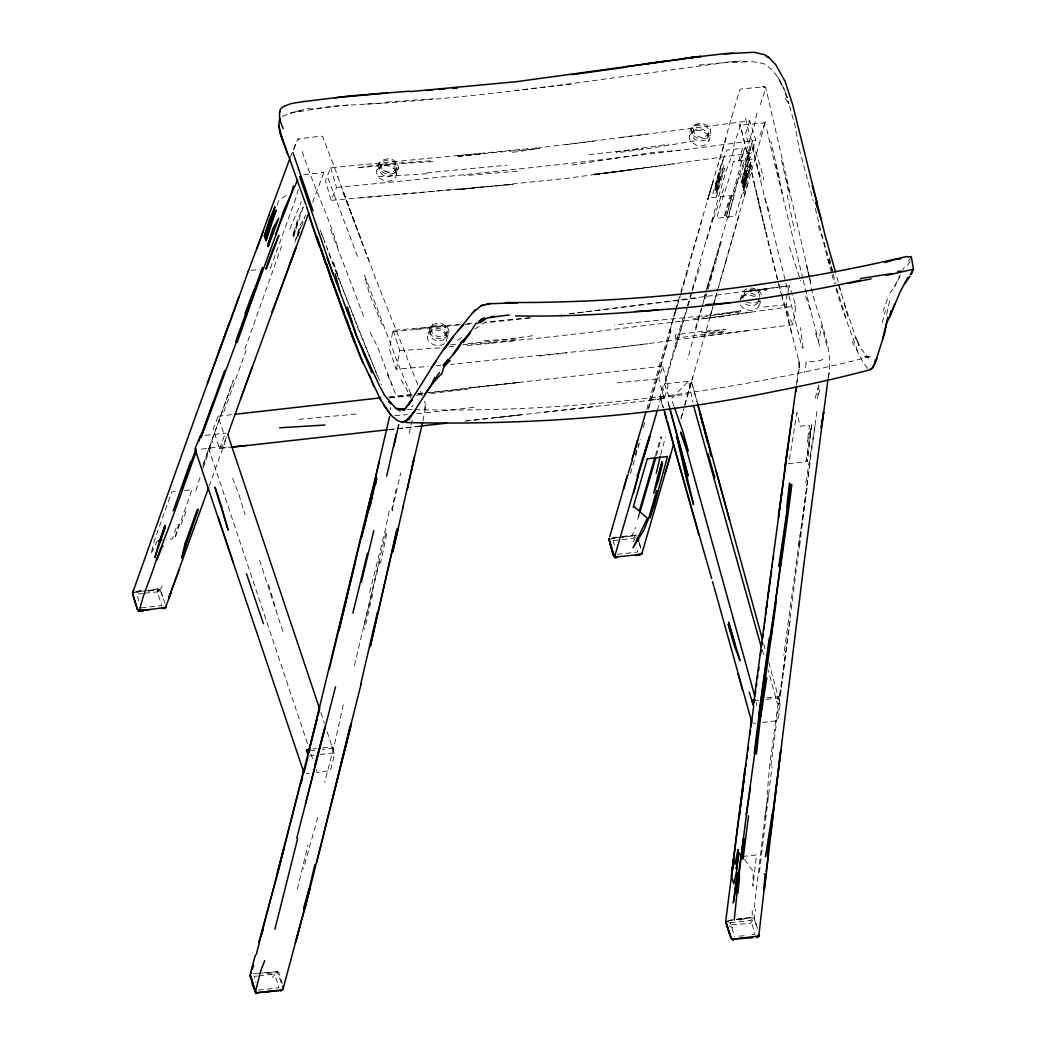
<?xml version="1.0" encoding="UTF-8"?>
<svg xmlns="http://www.w3.org/2000/svg" width="1046" height="1046" viewBox="0 0 1046 1046"><rect width="100%" height="100%" fill="white"/><g stroke="black" fill="none" stroke-linecap="round" stroke-linejoin="round"><path stroke-width="0.75" stroke-dasharray="5 3.75" d="M761.488 294.75C758.703 287.127 745.589 285.27 742.202 293.272L742.163 296.92L740.725 299.064M799.406 367.591L798.791 359.484L799.406 367.591L796.607 385.124M757.369 927.998L754.297 918.636L755.63 909.196M467.3 345.494L491.293 343.271L491.306 342.526C570.292 336.276 648.572 323.946 727.401 316.219M818.73 384.81L817.658 398.343L820.077 388.314M330.706 167.726L336.537 187.443L331.111 200.361L325.384 180.657L330.706 167.726L539.095 147.708M806.296 362.714L804.531 372.598M380.953 164.235C379.816 170.812 388.746 174.211 393.819 171.309L395.937 169.099L396.539 166.445L395.362 163.529C392.054 159.79 385.582 158.783 381.882 162.522L379.567 169.151L379.776 171.113C383.516 180.252 398.317 176.761 396.539 166.445L394.97 173.178L395.937 169.099M689.484 135.64L689.249 138.046L690.726 141.602L696.937 145.564A10.682 8.486 16 0 0 705.736 144.57C710.169 141.158 711.424 134.189 710.404 128.998C704.324 119.283 688.856 123.35 689.484 135.64L692.674 131.783A10.695 8.499 16 0 1 701.474 130.789L706.756 133.692A9.152 7.27 16 0 1 708.927 140.713M740.555 304.909A9.152 7.27 16 0 0 742.202 307.106C746.543 311.159 753.97 311.616 758.298 307.328L759.697 302.765L758.951 300.346M566.134 144.623L749.747 120.813L755.735 140.256L751.329 153.069L567.494 178.251L458.919 189.535L512.893 184.436M759.435 872.207L771.961 766.535M816.9 411.575L783.755 655.28M828.367 377.776C835.061 343.925 813.853 311.891 809.839 278.798M768.797 662.419L780.159 703.697L778.446 719.321L775.897 720.903L761.802 722.511M799.641 545.777L809.957 462.358M754.192 907.627L767.869 793.822M378.874 163.934L378.587 166.366C380.313 175.48 396.238 177.336 398.382 167.791L397.663 164.196C390.694 153.213 374.455 160.535 376.665 173.218L379.07 177.833L384.353 180.736A10.682 8.486 16 0 0 393.152 179.742L395.872 177.022L398.382 167.791M727.245 921.369L730.304 922.781L734.514 936.536M693.76 129.011L692.792 132.11A7.387 5.871 16.1 0 0 695.054 139.406L699.63 141.223L705.449 140.177L707.632 137.994L709.096 130.175L707.371 127.481L703.2 125.193L699.513 124.919L696.231 125.978L693.76 129.011C692.465 134.097 697.943 136.725 701.984 137.588M759.841 296.606L758.703 292.867C755.094 288.604 746.975 287.846 744.347 293.547L744.7 297.391M770.941 765.698L799.471 545.411M780.447 695.224L790.554 617.519M779.309 694.557L769.66 765.515L767.202 793.587M796.398 385.072L799.471 363.132L781.99 296.816M798.804 544.705L807.264 486.534M779.649 694.662L785.298 656.012M577.3 312.859L789.338 285.754L795.836 305.968L793.221 324.182C788.423 317.945 783.65 302.15 787.926 292.54M788.161 291.01L789.338 285.754L744.203 291.847L767.136 289.141M828.21 377.894L829.465 369.918M764.757 817.122L768.379 794.228M814.978 425.97L805.433 485.122M460.671 324.182L392.93 330.392L389.504 349.39L396.068 369.186L428.141 366.44M412.163 419.93L408.842 434.391M663.007 407.417L660.039 396.852L663.203 385.503L664.458 383.934L691.288 381.005L697.211 402.043M638.727 514.514L637.681 520.058L639.721 513.05M446.237 341.375L448.969 331.085C447.322 323.201 436.051 320.808 430.638 326.326L427.265 337.675C428.938 345.585 440.327 348.109 445.766 342.5M756.859 113.086L754.637 124.5L747.262 148.205M369.669 592.428L384.732 532.466L389.753 508.644M692.086 127.625L691.341 131.168C692.883 138.503 703.082 141.158 708.848 136.856L710.443 134.882M396.146 489.11L391.792 509.428L392.655 511.049M809.447 277.295L806.388 265.279L810.755 282.708L766.666 91.59L765.567 87.524L764.404 86.779L741.274 88.962L739.692 89.891L707.776 199.459L713.333 180.409L707.776 199.459L713.058 181.664M886.59 314.375L890.028 299.418M343.284 704.769L334.459 744.621L324.691 782.486M422.95 420.845L425.97 405.573L424.401 401.298M297.326 889.178L307.955 845.05M354.476 665.426L385.791 532.793L384.732 532.466M392.224 510.069L400.696 472.949M882.183 322.547L885.334 310.937M386.732 533.852L380.613 562.944M379.763 561.323L363.485 627.796M731.429 117.649L731.638 116.734M372.729 593.814L364.623 629.274M446.145 335.805C452.395 323.619 428.886 320.154 430.181 333.635C429.867 342.735 447.596 343.637 445.936 333.844C443.726 327.293 431.802 326.234 430.181 333.635M728.447 217.646L738.633 177.258L743.693 161.947M887.439 298.999L883.177 311.067M726.199 138.347L718.327 164.497M745.615 303.902C750.78 307.955 759.775 305.184 759.514 297.849M815.239 398.251L817.933 387.635M739.953 178.238L748.4 149.578M298.241 189.365L295.757 198.648L270.43 268.168L267.345 268.521M705.553 294.436L704.298 297.391L705.122 294.331M706.782 288.212L734.096 195.68M396.578 174.708L396.316 172.263L394.172 168.864L396.029 162.117M396.447 369.264L399.703 350.554L393.204 330.34M317.827 817.331L303.471 868.899M687.457 305.916L725.832 171.557L733.207 152.036L734.214 143.433L739.26 129.429L739.548 125.062L762.678 123.245L765.005 122.395L765.764 120.878L718.406 287.598M660.68 454.67L665.387 437.411M691.877 292.449L675.062 350.41M701.683 308.256L687.588 359.223M702.101 306.713L704.651 297.482L701.905 306.648M705.658 298.345L707.789 290.631M708.22 289.088L721.23 241.848M744.19 196.883L748.348 181.912M759.474 305.171L760.599 301.143M669.335 332.916L675.258 311.708M675.69 310.191L680.449 293.468M657.319 410.267L687.039 307.459M702.036 219.948L687.117 271.372M665.334 380.548L682.737 318.664M710.312 315.931L712.914 306.687M713.346 305.144L716.811 292.815M717.242 291.272L726.199 260.166M664.223 398.683L658.836 378.77L662.667 366.152L668.054 385.83L664.223 398.683L466.738 420.95M684.869 404.88L692.805 376.782M733.442 195.445L738.633 177.258M680.854 419.015L683.535 409.587M684.738 405.482L713.738 304.072M714.17 302.542L716.772 293.416M726.055 260.742L733.076 236.121M710.273 316.245L712.836 307.197M713.267 305.694L716.693 293.625M681.221 417.785L683.849 408.555M675.088 311.917L646.363 410.463M675.533 310.374L678.318 300.83M680.881 291.939L707.92 198.845M655.437 455.468L660.797 436.927L661.83 436.81L656.47 455.363M732.828 236.618L739.169 214.691M647.919 409.535L670.904 330.641L648.507 409.431M635.262 454.775L638.426 443.949M643.225 427.539L644.937 421.643M630.49 473.642L635.144 457.756M635.589 456.213L640.557 439.215M669.767 331.059L680.371 295.626M704.298 297.391L705.226 294.292M705.684 292.749L720.969 241.665M695.498 328.039L701.448 308.178M707.371 288.356L713.267 268.6M680.828 294.096L687.784 271.071M295.43 144.479L293.115 151.997M379.567 169.151L380.129 167.295C383.987 161.346 395.44 164.065 395.532 171.322M706.821 239.547L713.307 218.248M742.791 298.463L744.347 293.547M760.272 104.639L765.136 90.584M297.626 236.095L300.49 227.008L294.802 242.45L299.98 225.557L305.759 215.175M713.66 218.366L724.76 185.155M740.032 300.084L742.202 293.272M692.308 290.932L700.846 264.233M195.798 490.574L201.25 473.864M202.754 465.915L233.402 380.038L202.257 467.392M181.128 524.281L187.299 508.291M203.225 467.797L212.73 441.098M223.766 412.006L246.15 350.436M244.842 349.22L281.609 246.294M209.213 486.037L226.315 438.64M226.394 437.097L222.615 446.407L198.936 449.492M765.097 122.408L759.893 135.287M312.649 202.309L323.999 172.041L324.992 171.374L322.338 172.773L323.423 172.538L302.647 174.813M297.835 236.671L300.934 228.25M277.033 205.147L278.72 200.557L287.624 194.308M301.47 226.799L304.687 218.091M889.871 292.972L894.448 286.892L900.044 274.98M424.558 409.365L425.33 404.645M322.639 747.798L332 746.883L333.779 751.368L334.393 749.773L333.099 748.191L322.246 749.42M290.226 157.541L297.77 139.04L321.279 136.072L322.717 136.647L338.067 177.127M289.729 228.917L301.34 201.8M900.201 276.079L894.448 286.892M749.747 120.813L745.628 133.365L751.329 153.069M621.69 536.951L632.242 535.343L635.537 527.459M633.34 541.906L635.301 537.67M157.436 540.507L150.99 553.962L154.337 540.86L171.74 491.96L178.147 491.241M902.842 269.868L904.241 267.161M447.126 331.804L444.445 335.844L437.476 336.629L431.985 332.589L431.514 328.849M271.633 974.009L263.527 972.623L277.268 971.642L272.313 977.526M159.162 589.225L160.483 589.094L164.039 582.609M910.177 261.147L906.071 267.711M219.66 448.721L224.459 435.45L218.091 416.295L213.253 428.912L219.307 448.237L229.388 447.531M448.316 334.602C445.23 339.702 438.732 339.27 433.998 337.191L431.658 335.413L429.187 330.928L429.501 328.457L432.848 324.757M692.792 132.11C695.472 127.978 701.644 128.148 705.383 130.698A7.387 5.871 16.1 0 1 707.632 137.994M908.464 260.807L911.432 257.342M709.11 133.169L704.468 137.091M377.358 169.687L380.09 166.955A10.682 8.486 16 0 1 388.89 165.961L394.172 168.864M427.971 334.132C432.783 326.731 447.087 329.987 447.178 339.152M743.353 296.606L745.537 294.41A8.564 6.812 16.1 0 1 752.597 293.625L756.833 295.953M144.766 593.265L157.423 591.84L159.999 589.421L164.98 603.294M258.859 975.84L274.68 974.061L277.268 971.642L281.858 984.613M730.304 922.781L750.871 920.467L753.159 918.231L754.244 918.859L757.317 928.417M457.442 340.29L462.803 336.825M474.845 329.032L484.22 322.966L532.623 317.736M822.888 359.209L820.312 360.635L805.381 362.308M411.444 406.646L413.092 405.77M282.172 116.354L295.953 111.321L310.897 108.052M759.409 301.353L752.662 303.615L746.7 302.006M693.642 125.703L698.911 123.598M870.442 356.503L868.755 357.026C720.72 394.368 567.847 413.026 415.118 409.627M739.561 920.035L747.04 918.205L752.728 917.839L754.244 918.859L750.06 923.487L730.33 924.795M699.264 64.904C721.06 63.924 743.052 57.988 764.365 63.937C776.263 71.337 783.075 84.648 787.337 97.683M290.343 112.994L333.334 106.091L386.575 102.913M727.663 920.977L734.998 919.539M308.832 756.023L318.572 754.663M136.098 591.448L141.772 590.389M751.969 934.771L755.081 934.222L750.871 920.467M609.988 539.148L617.558 537.853M619.075 537.592L635.471 535.617L633.615 538.245L613.048 540.56L611.008 539.618M616.068 151.918L668.982 144.139M694.753 140.948L642.937 149.473L616.146 152.847M693.563 318.638L740.986 310.832C698.937 317.16 656.548 319.841 614.368 325.005M448.852 346.893L456.514 345.703M462.646 344.749L491.306 342.526M336.537 187.443C476.479 173.924 616.421 159.371 755.735 140.256M648.978 167.203L595.2 174.46M258.323 973.381L277.255 971.76M736.593 919.316L752.257 917.237L752.231 907.51M594.913 174.826L674.748 163.882M366.152 104.038C491.79 97.5 615.859 76.685 740.424 60.642M512.605 152.363L539.527 148.519L458.109 155.815M348.449 104.953L310.924 109.15M544.404 412.176L594.847 406.541M594.716 174.708L648.598 167.517M766.823 288.735L743.941 291.899L766.313 290.252M612.773 537.539L615.898 537.095M572.07 165.02L653.149 152.402L679.312 150.297M696.309 298.254L577.431 312.832M532.61 335.753L506.434 339.388L481.095 340.682M793.064 324.626L620.958 347.128L450.565 364.413M617.14 382.849L658.836 378.77M728.108 920.441L747.04 918.205L736.802 919.369M415.824 329.438L437.633 326.287M750.74 312.375L703.134 318.69L795.836 305.968M650.677 399.951L664.668 398.134M747.772 330.771L699.656 336.381M620.644 137.484L647.121 134.097M611.57 538.285L620.618 537.121M622.122 536.938L625.142 536.546M313.199 748.923L316.363 748.518M593.5 141.066L538.808 147.852M389.753 397.663L412.032 394.865M589.081 154.638L642.793 148.48M593.775 350.214L648.049 343.794M570.972 84.164L515.194 90.453M218.091 416.295L231.676 414.647M426.729 172.799L506.957 165.19M250.896 270.378L259.617 269.384M392.538 331.804L463.208 324.587M717.7 314.663L741.13 311.904M662.667 366.152L467.837 388.171M465.012 421.028L521.823 414.713L496.732 417.576M253.054 973.826L257.538 973.316M388.851 429.631L420.257 426.062M388.929 429.71L418.975 426.297M309.838 750.832L316.049 750.126M755.565 700.558L758.625 700.205M766.273 699.329L776.982 698.1L778.721 698.244L779.597 699.669L779.126 701.251L777.57 696.754L766.77 697.852M594.376 173.989L621.703 170.943M569.246 313.761L575.692 313.042M388.733 396.944L411.222 394.434M417.655 393.701L424.075 392.982M425.683 392.812L520.32 382.274L468.124 388.053M418.217 394.172L422.846 393.649M429.03 392.956L467.51 388.981L428.729 393.819M416.373 395.205L422.545 394.512M205.408 435.384L225.923 433.109M473.969 407.365L415.354 413.889M184.554 490.522L191.98 489.698L174.721 538.572L178.683 524.491L177.323 524.634L172.329 538.834L166.366 539.501M622.501 536.441L635.693 535.107M133.783 592.742L141.798 591.84M148.218 591.121L159.437 589.852L135.797 591.618L153.095 590.127L157.135 588.663L160.483 589.094M143.184 593.435L136.843 594.154L138.66 600.875M141.079 607.896L161.646 605.582L157.423 591.84M617.258 554.315L637.825 552L636.426 547.411M320.141 754.48L332.563 753.107L334.171 753.172L334.589 754.519L330.444 770.484L317.186 772.549L316.167 769.516M742.542 856.478L756.559 854.909L752.898 886.145L753.277 871.58L743.445 857.733M257.277 976.01L254.113 976.376L255.982 982.482M258.336 990.117L278.903 987.803L274.68 974.061M457.586 156.429L484.533 153.435M569.442 313.708L575.836 313.002M539.488 356.006L566.566 352.999M459.207 189.404L486.22 186.45M516.423 339.074L465.209 343.768M491.293 343.271L516.554 340.525M148.911 590.232L159.999 589.421L157.449 593.631L157.148 592.154M458.423 156.299L485.03 153.553M219.307 448.237L230.172 447.113M513.089 184.279L356.058 198.256M763.724 307.027L786.121 304.752M458.606 189.051L331.111 200.361M529.917 317.696L484.756 322.037M356.045 414.085L297.665 419.407M389.7 397.82L411.732 395.728M614.172 537.67L620.186 537.095M467.104 323.619L471.916 323.188M436.051 365.747L440.811 365.315M394.76 415.707L407.443 414.595M517.495 171.165L463.901 175.702M739.3 936.131L747.262 935.451M386.366 102.09L433.58 98.808M464.829 324.456L471.288 323.959M450.551 344.879L457.063 344.382M306.243 773.661L309.171 773.452M426.873 173.793L375.514 176.866M295.953 111.321L302.974 110.863M399.703 350.554L442.654 347.717M732.435 62.525L747.315 61.806M867.788 357.052L868.755 357.026L862.95 356.555L867.788 357.052L861.146 348.985L855.628 337.348L856.164 338.891L844.227 303.262L835.832 273.346M753.277 723.283L755.539 723.217M660.039 396.852L663.033 397.258L687.497 394.211L691.615 381.646L697.277 403.024M407.404 409.444L413.575 409.587M632.242 535.343L637.132 536.01M778.721 698.244L777.335 698.009L778.655 699.526L777.819 697.264M299.234 139.419L298.136 139.275M383.581 170.485L389.321 172.433M754.807 296.541L748.91 294.815L744.477 295.613L742.124 297.012L744.36 300.228M444.72 327.411L445.988 328.052M729.441 925.802L732.658 927.737M866.873 356.608L868.755 358.111L864.101 353.966M447.544 327.581L445.544 325.607M780.159 703.697L777.217 703.056L768.13 670.094M277.399 970.91L278.785 972.584L282.512 984.587M867.618 368.388L862.858 361.981L851.64 340.395M785.298 98.612L788.841 103.672L795.261 126.474L799.249 149.029L813.304 200.793M343.415 192.072L375.553 278.38L417.982 385.307M753.669 917.682L754.297 918.636M401.01 379.933L406.123 388.04L410.49 397.558M161.071 591.984L163.451 598.534M332 746.883L333.779 751.368M777.832 76.973L783.781 88.57L788.841 103.672L785.624 92.754M370.049 332.301L377.358 346.527L395.519 394.041M410.817 393.845L400.056 368.754L364.544 275.294L369.486 294.188L383.307 327.293M327.947 178.173L358.124 258.087M857.746 351.391C850.306 330.379 842.017 309.76 835.872 288.356M779.675 81.143L781.48 85.001M387.425 374.625L392.237 385.412M420.387 391.243L422.819 397.035M277.268 971.642L277.805 972.95M377.397 375.959L337.335 275.36M745.576 118.368C749.524 139.523 759.749 158.626 763.711 179.703M326.169 245.601L358.647 329.908L381.385 384.876M855.628 337.348L858.949 345.742L857.916 342.382M342.892 191.823L368.937 260.938M325.071 242.737L320.102 229.872L324.691 242.057M336.76 273.856L326.993 248.137M232.63 478.218L239.103 495.111L245.078 514.671M343.82 193.249L356.058 226.119M815.553 333.164L820.326 347.926M349.9 209.788L362.674 243.94M789.508 247.091L800.726 280.812M363.577 316.232L330.497 229.44M815.305 208.429L827.778 259.186L832.119 271.032M337.727 176.578L349.573 208.808M664.458 383.934L669.937 398.971M838.461 285.192L841.52 293.756M818.142 225.792L824.052 242.437L832.341 270.979M805.668 296.253L810.493 309.943L818.626 341.388L821.751 325.607L826.785 345.507M673.977 406.279L671.323 398.774L688.608 381.005L692.897 402.344M334.171 753.172L326.797 730.775M208.69 448.394L308.047 745.21M310.963 753.97L313.63 761.919M320.847 712.561L324.391 723.178M259.565 560.211L283.976 634.83M762.207 649.841L764.247 655.973M836.578 288.095L845.874 317.448M639.119 542.168L641.603 549.882M337.518 246.359C327.45 212.887 311.224 181.586 301.209 148.101M333.674 262.324L339.166 279.4M639.315 543.894L640.701 548.261M752.27 147.277L764.927 198.256L770.392 215.502M613.048 540.56L614.917 546.666M752.963 145.982L756.493 163.424L761.58 180.108M268.6 584.492L276.118 609.949M660.353 397.258L663.478 407.875M802.831 278.654C791.155 228.917 777.963 179.585 766.901 129.704M832.001 274.614L834.577 283.78M669.244 406.306L667.623 400.474L669.257 406.711M844.227 303.262L848.528 318.677M763.698 643.918L765.829 651.632M827.778 259.186L831.583 273.071M778.381 282.838L780.904 292.279M781.323 293.861L787.115 312.937L792.24 335.557M777.57 279.687C763.828 228.146 753.368 175.584 739.967 124.121L777.636 279.818M778.773 284.381L781.584 295.26M764.927 198.256L788.592 294.188M788.985 295.717L802.23 348.266M781.584 160.051L789.285 195.171M775.857 164.117L782.656 193.902M803.223 280.223L810.493 309.943M765.437 231.166L753.303 180.553M833.204 273.987L835.453 283.401M786.082 178.84L790.135 196.125M829.4 257.669L832.511 271.019M756.493 163.424L760.56 180.801M787.233 195.249L794.607 230.865M779.231 177.951L770.941 141.302M757.605 197.171L761.122 213.567M756.075 702.363L756.716 705.357M803.093 348.161L800.621 327.594M758.546 298.672L758.572 301.575M811.618 425.003L807.486 461.587L806.78 461.639L811.618 425.003L807.29 442.013L809.526 425.225L800.203 426.284L796.921 412.555L788.749 463.666L805.865 461.731L811.618 425.003M675.311 337.335L675.167 338.263L725.022 331.726L701.068 332.798L725.362 329.595L701.291 331.412L675.729 334.746L675.311 337.335M733.298 161.332C729.847 180.775 721.139 198.897 716.915 218.274L735.299 216.208L749.354 170.027L743.471 183.089L747.106 170.289L752.44 159.162L733.298 161.332M750.047 156.965L742.725 188.921L747.079 173.584L743.105 190.503L751.146 162.143L746.687 171.897L742.32 187.273L746.295 170.223L741.928 185.613L752.505 140.439L745.053 164.889L749.093 152.454L741.183 182.579L745.576 167.138L741.536 184.031L750.047 156.965M723.008 160.012L715.542 191.98L719.975 176.63L715.948 193.562L724.133 165.19L719.583 174.957L715.137 190.333L719.177 173.27L714.719 188.672L718.785 171.662L723.008 160.012M747.445 175.192L743.758 193.196L751.76 164.98L747.445 175.192M720.367 178.251L716.615 196.256L724.76 168.027L720.367 178.251M741.562 161.685L726.382 216.927L731.938 195.419L731.18 195.484L725.022 217.019L724.028 217.123L730.186 195.589L711.711 197.668L721.465 163.921L726.669 150.153L742.425 148.375L738.541 161.999L739.823 161.855L744.687 148.127L740.803 161.751L741.562 161.685M303.144 207.265L293.128 237.821L298.241 220.641L292.54 236.187L297.679 219.059L303.144 207.265M381.398 164.261L356.764 167.935L407.09 163.124L433.109 161.646L432.822 160.705L381.398 164.261M764.639 87.171L762.612 86.452L765.567 87.524L764.639 87.171M390.707 409.13L390.472 407.875L390.707 409.13"/><path stroke-width="1.5" d="M287.389 153.945C284.264 142.609 276.445 130.658 279.779 118.656M351.116 724.185L310.335 887.165L282.838 989.725M911.38 259.029L910.922 256.584L907.693 257.172M329.242 669.427L338.473 631.078M734.24 920.088C744.752 813.553 761.632 707.671 776.184 601.62M256.152 992.183L256.061 993.7L252.138 983.881L251.288 977.932M796.111 391.296L796.477 386.667M755.147 699.931L751.839 700.179L753.172 704.167L753.787 701.095M763.711 890.329L765.227 873.998L764.155 874.221M733.756 858.021L725.741 921.081L730.657 937.87L732.174 939.216L758.781 936.026L765.881 874.364M743.078 859.119L748.518 815.736M737.914 893.232L739.587 876.64L738.345 875.463L743.458 838.421M406.162 422.545C523.837 425.264 641.943 417.053 757.618 394.773C795.575 387.334 833.597 379.698 870.9 369.473C873.841 367.133 875.437 363.42 875.371 359.68M780.421 751.211L764.469 889.466M756.363 754.218L764.992 677.599M770.837 638.688L790.658 484.324M791.835 484.481C780.643 574.319 764.809 663.543 754.297 753.499M731.69 874.548L733.508 858.518M735.979 840.291L744.87 769.268M780.29 567.076L784.095 535.617L779.283 566.788M780.865 750.505L770.667 834.237M731.429 875.724L738.254 821.424M796.189 386.589L767.62 598.051M776.838 783.362L803.995 563.506L827.961 379.502M736.306 891.95L738.345 875.463M776.38 784.762L767.28 856.334M733.965 856.413L735.783 841.899M789.547 483.03L786.749 507.205M766.169 871.344L768.143 855.772M738.515 820.247L751.499 719.517M739.404 816.756L740.006 812.062M740.607 807.368L740.999 804.243M741.601 799.549L745.314 768.575M742.595 791.744L743.196 787.076M743.798 782.408L744.19 779.296M744.791 774.628L745.197 771.517M609.831 543.384L613.479 555.243L615.715 557.021L635 555.008L641.786 553.857L641.93 552.706M753.525 703.932L771.438 570.763M749.943 734.737L750.557 730.056M750.963 726.944L751.564 722.263M754.205 701.997L754.611 698.885M760.35 654.94L760.978 650.233M761.593 645.539L762.011 642.401M762.416 639.263L763.031 634.569M763.658 629.862L764.064 626.724M764.482 623.599L765.097 618.892M769.32 637.955L758.729 715.516M765.476 614.224L767.189 601.28M787.913 445.282L778.394 518.175M751.538 722.341L753.656 706.429L749.224 692.06M765.764 614.094L766.195 610.903M766.64 607.7L767.306 602.901M768.849 591.709L769.281 588.519M769.948 583.72L770.379 580.517M771.046 575.718L771.49 572.528M755.251 694.165L755.683 691.014M756.35 686.294L756.781 683.13M757.448 678.409L757.879 675.258M758.546 670.525L758.978 667.374M745.824 766.796L746.269 763.58M746.936 758.742L747.393 755.526M748.06 750.688L748.518 747.472M308.452 752.689L308.635 751.446L306.87 749.721L306.321 750.322L307.825 754.284L308.779 751.839M778.446 515.979L782.408 487.972M778.812 566.344L787.494 507.794M787.991 445.008L792.397 415.014M821.555 426.18L823.633 412.032L820.992 427.919M785.193 465.156L787.952 446.407M771.909 567.586L772.393 564.409M773.099 559.649L773.582 556.472M765.45 856.661L772.393 812.977M760.664 716.889L766.796 677.743M746.203 814.729L750.479 787.507M882.641 338.996L886.603 322.887L889.976 316.284L890.826 310.963M745.066 839.127L741.771 858.962L744.281 838.984L740.947 858.413M370.624 504.734L373.043 490.966L369.186 509.415M386.68 476.139L396.186 434.155M375.436 484.625L376.325 480.022M887.766 317.2L884.641 333.243L874.992 363.367M370.336 646.323L397.127 528.91L370.153 646.846M410.986 473.119L414.268 457.089L407.286 489.62M256.257 954.54L283.597 849.47L277.373 873.292M373.814 530.557L361.315 582.387M792.633 413.432L793.247 410.568M274.941 929.24L297.626 838.644M196.033 414.804L132.502 593.16L136.686 606.889L138.085 610.08L139.549 610.603C143.014 593.239 151.291 577.314 156.129 560.094C170.59 524.111 183.325 487.449 196.373 450.904M367.93 509.82L389.583 416.596M393.924 446.511L398.722 424.598M392.851 551.804L403.115 506.735M422.61 422.375L402.605 508.317M364.073 527.106L379.293 461.548M609.713 536.768L627.574 474.714M377.358 612.485L360.582 684.751M304.098 772.327L307.995 756.833M367.447 553.19L352.894 613.1M314.885 864.532L304.634 908.163L309.904 887.858L305.079 907.47L295.22 943.047M656.221 473.42L660.248 456.239M339.1 630.215L361.38 536.337M367.185 513.338L361.55 537.147L376.743 478.27L371.801 492.797L367.015 512.527M371.905 491.62L309.708 747.55M350.502 724.486L331.791 801.707M398.461 527.785L392.315 552.406M354.672 564.461L338.538 630.816M301.091 783.611L302.634 777.309M308.426 753.682L309.969 747.38M361.236 683.561L341.545 762.024M338.459 631.392L347.05 596.704M351.508 723.479L323.619 834.368M304.007 769.778L278.092 871.763M307.942 754.048L319.71 707.75M258.767 942.498L277.661 873.279M310.348 745.85L317.278 718.301M318.049 715.242L319.579 709.11M296.789 838.081L335.531 686.777M316.454 863.094L323.632 835.061M309.315 748.923L277.465 872.351M305.079 907.47L310.335 887.165M250.517 973.042L255.302 955.273M295.979 941.505L300.385 924.742M305.406 803.694L325.293 726.107L314.754 765.044M303.68 771.922L194.961 448.956L200.126 436.287M261.814 934.287L263.017 929.789M633.536 493.163L637.838 477.198M637.106 476.505L649.37 436.496M303.497 908.595L309.25 888.172M673.454 444.903L641.786 553.857M632.385 458.593L645.905 412.006M632.098 459.403L637.655 440.274M639.498 510.356L655.018 456.919M639.721 513.05L655.633 458.253M657.319 410.267L614.617 556.603M623.821 488.39L627.953 474.296M297.731 179.794L283.963 209.958L275.909 235.075L201.094 437.542M665.217 472.975L670.408 455.428M283.218 128.54C280.629 123.206 278.511 116.721 279.962 110.811M274.64 206.886L272.365 214.456L273.66 214.312L274.784 211.253M628.398 472.831L632.451 459.704M643.225 458.697L649.958 436.823M279.426 112.602L280.485 109.202L282.773 106.81L291.219 103.58L304.164 101.384M162.038 608.144L165.543 607.504L165.948 606.222M293.338 185.992C289.127 202.963 281.845 218.536 275.373 234.657M237.246 342.395L262.808 268.299M190.699 461.194L173.296 510.814M256.728 249.092L268.796 215.398M248.281 271.189L229.806 322.717M179.206 569.639L168.772 597.946L208.664 487.528M289.716 158.966L268.613 215.921M196.086 448.812L181.599 488.887M198.727 441.347L201.904 432.403M171.217 592.101L165.543 607.504M281.505 286.944L308.779 212.939M239.246 295.874L207.343 383.49M202.388 432.9L224.589 370.598M235.585 341.676L262.363 267.658M240.554 399.141L296.175 247.039M218.457 353.169L229.192 323.306M251.981 367.512L227.897 434.247M196.256 414.294L229.532 322.874M289.245 265.802L295.783 247.745M202.139 432.678L213.476 401.716M248.085 271.712L263.474 230.735M890.185 315.591L900.096 291.952L907.941 277.255M271.816 312.401L281.296 287.441M264.664 960.659L260.31 972.1L255.42 992.026L256.505 992.746L281.845 990.052L283.479 988.771L282.838 985.973M889.976 316.284L894.592 304.334M244.973 313.499L254.309 289.324M156.73 560.408L162.208 546.339L163.163 546.404M251.968 969.55L253.773 965.066M309.224 217.006L343.493 313.342L358.87 353.496L380.561 399.677L390.903 415.092L396.748 420.074L400.566 421.8L404.488 421.969L409.365 418.858L431.854 384.196L434.744 377.266M753.656 702.585L754.179 701.395M876.953 358.543L872.456 367.983L869.919 369.395L870.9 369.473M133.731 590.336L132.502 593.16L133.26 591.984M484.193 317.827L481.448 319.331L479.696 322.56L475.773 323.567C471.877 330.314 467.392 336.197 461.731 341.663C457.638 353.509 443.962 360.007 442.197 373.056L431.854 384.196L424.741 394.211M463.156 325.097C439.032 350.371 424.545 382.588 403.991 410.333M280.616 990.941L283.1 988.915M445.557 347.547L453.088 337.243M431.854 384.196L439.503 372.52M453.18 354.006L461.731 341.663M408.894 404.344L412.385 399.31L405.482 408.515M909.942 276.458L904.568 283.819M443.922 349.364L448.642 342.748M463.247 342.526L470.608 332.406M431.344 367.63L436.051 361.301M457.547 331.412L475.211 309.655M415.249 410.725L406.253 420.44L402.265 422.022M443.086 365.067L448.015 359.615L444.027 366.479L450.133 360.556M608.667 539.213L609.465 538.402M250.334 974.467L250.033 976.925M472.138 313.316L480.48 306.19L490.587 303.353M478.754 321.397L481.448 319.331C490.705 317.383 499.857 315.931 509.324 315.029M480.402 322.73L485.305 319.135M756.376 937.674L759.2 936.026L759.174 934.679M163.359 608.72L165.752 607.399L139.759 610.812L138.373 610.681L137.065 608.615M406.253 420.44L409.365 418.858M267.658 910.308L268.312 909.994M757.173 936.928L759.2 936.026L758.141 935.634M404.031 408.986L402.056 409.862L404.331 409.365L395.676 408.228L384.536 395.283L379.162 385.124L356.751 336.616L327.11 257.931M347.39 307.276L356.751 336.616L368.807 365.342L369.434 365.093M480.859 305.615L483.5 304.687M886.145 275.503L912.962 269.28L911.432 274.104L910.282 274.667L913.498 269.515L911.432 257.342M884.811 262.546L895.807 259.251L900.671 258.898M635.249 311.447C711.11 307.145 786.749 296.449 860.923 280.132M635.523 555.478L641.93 553.805L639.629 555.112L636.975 554.89M848.201 283.453L871.135 278.864M144.44 610.001L139.549 610.603M303.314 101.632L349.129 96.01L409.744 91.159M860.701 278.458L892.264 273.542M906.908 256.44C784.592 285.113 659.242 300.856 533.565 302.477L505.493 302.569M623.455 67.114L700.114 56.497L516.306 81.706L410.267 91.577M646.271 63.754L666.472 60.943M572.018 74.619L623.978 67.519M265.109 992L274.405 990.797M306.87 749.721L310.034 749.328M334.563 97.814L387.19 92.911M231.009 447.335L387.268 429.814M490.757 316.781L494.549 316.323M612.551 553.007L614.551 557.1L617.022 556.799M446.55 423.172L420.257 426.062M835.388 271.777L825.359 236.344L792.423 103.789L785.075 81.392L775.766 64.774L768.98 57.517L764.678 54.719L754.258 52.3L724.08 53.777L684.79 58.236L701.042 56.562M380.796 397.833L234.762 414.308M158.927 540.337L161.908 540.011M149.879 609.596L138.085 610.08M426.441 90.557L432.626 89.917M517.835 302.765L486.835 303.837M231.715 446.956L247.222 445.348M658.039 309.982C610.72 314.258 563.127 316.742 515.613 315.931M732.174 939.216L734.697 938.994M279.648 427.788L324.914 425.029M438.797 89.42L444.981 88.975M452.709 88.426L457.337 88.099M255.629 992.902L282.263 990.287M705.592 304.634L729.69 302.974M724.08 53.777L733.207 53.254M752.78 937.687L731.873 939.203L727.794 928.508M897.56 271.345L902.162 271.254M401.023 409.117L404.331 409.365M733.22 940.223L731.873 939.203L733.952 939.543M139.759 610.812L142.962 611.479M133.783 592.742L132.777 592.494L133.391 596.808L137.405 609.517M766.287 56.392L768.98 57.517M395.676 408.228L400.173 410.843M615.989 556.864L616.905 557.361L615.571 558.067L614.551 557.1M388.785 401.978L391.309 403.782M383.607 405.024L390.903 415.092M609.465 540.573L608.824 539.121L613.518 555.753M368.807 365.342L371.866 372.807M346.108 307.459L352.149 322.743M343.82 312.1L331.451 280.184L326.391 263.657L354.293 342.042M369.264 374.769L370.99 379.293M351.234 331.87L355.274 342.447M371.539 380.731L373.697 386.432M305.89 204.558L280.354 132.96M346.108 318.167L350.083 328.849M355.81 343.925L362.884 363.067M361.916 347.638L365.407 357.196M321.135 248.843L325.855 262.18M674.5 407.783L682.973 431.802L688.32 451.035L680.593 432.063L686.974 451.192L754.82 696.361M312.924 210.717L292.932 152.585M263.435 623.717L246.503 573.796M283.008 141.092L281.06 134.686M319.592 246.895L306.373 206.062M614.264 556.498L610.093 541.527M299.653 176.499L333.269 274.536M217.986 516.698L233.441 562.983M815.488 202.283L821.11 219.229M319.331 708.011L227.936 434.966M761.187 646.781L693.446 405.286M379.567 396.656L380.561 399.677M725.741 921.081L729.716 934.418M317.213 236.893L320.612 247.366M138.373 610.681L138.621 611.465M637.629 537.552L638.622 540.638M637.459 538.089L638.387 540.991M725.95 922.807L727.637 928.155M321.07 248.83L325.581 263.54M714.823 477.63L707.998 453.859M663.922 409.391L666.603 418.492M667.505 421.525L673.99 446.328L664.563 412.712M751.721 721.871L714.287 587.878M699.539 536.219L711.659 578.543M712.548 581.681L713.895 586.388M812.232 185.678L816.978 202.349M699.107 534.65L673.82 445.753L699.003 535.46M669.649 407.757L688.111 475.825L669.675 408.267M697.643 403.612L716.262 471.445M761.998 637.759L716.079 470.87L729.572 520.32M697.682 404.554L710.156 450.303L700.232 413.026M737.979 673.598L742.516 690.268M335.178 273.856L339.858 291.089M700.114 413.719L707.828 443.648M709.855 451.519L711.019 456.069M278.746 125.337L280.746 133.43M700.48 415.262L702.703 424.532M561.454 315.042L561.545 315.722M251.184 972.466L251.21 973.617M735.103 888.237L733.285 902.933L735.717 890.316L737.495 872.913L735.103 888.237M738.045 849.627L736.292 868.886L738.947 852.686L736.737 870.377L733.782 883.844L731.638 876.679L733.9 860.858L734.92 864.284L738.045 849.627M184.907 544.025L181.664 557.949L198.361 509.31L197.328 509.441L184.907 544.025M657.45 477.564L653.815 493.137L658.352 480.624L662.458 463.208L657.882 479.068L662.026 461.704L657.45 477.564M159.28 541.37L154.847 557.61L165.412 526.569L159.646 542.534L165.033 525.393L159.28 541.37M656.6 490.94L648.755 518.11L644.009 529.956L633.013 547.79L647.396 518.254L634.569 507.009L633.222 507.166L647.304 458.802L667.518 456.514L654.365 504.747L649.788 517.979L657.633 490.822L656.6 490.94M276.105 210.311L265.946 240.881L271.123 223.7L265.344 239.246L275.033 207.147L269.567 219.412L264.233 236.252L270.012 220.654L264.769 237.69L276.105 210.311M272.888 228.603L267.658 245.496L273.411 230.055L268.103 246.725L278.759 218.209L272.888 228.603M272.378 250.779L265.566 269.031L266.325 268.979L278.877 235.363L272.378 250.779M739.993 660.536L734.096 645.186L728.212 624.161L734.527 643.212L728.657 622.239L739.993 660.536M254.714 989.111L250.242 974.833L255.42 992.026L254.714 989.111M221.491 506.486L215.005 487.344L228.159 530.139L221.491 506.486M681.835 454.67L676.461 435.411L686.869 480.768L693.498 504.473L681.835 454.67"/></g></svg>
